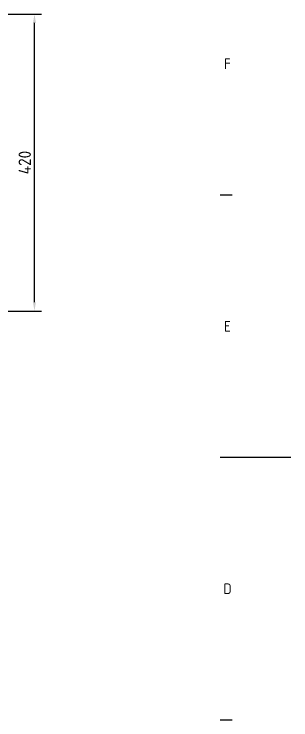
# Model space of a CAD drawing. Header units: millimetres. Extents: x 0 to 4205, y 0 to 2970.
# Drawn here: x 3813 to 4205, y 1114 to 2112 of the extents above; entities that cross this region are included whole.
import ezdxf

# ---------------------------------------------------------------- set-up
doc = ezdxf.new("R2010")
doc.units = ezdxf.units.MM
doc.header["$LTSCALE"] = 5
doc.layers.get('0').update_dxf_attribs({"color": 3, "lineweight": 25})
doc.layers.add('경계(ISO)', color=7, linetype='Continuous', lineweight=25)
doc.layers.add('치수(ISO)', color=2, linetype='Continuous', lineweight=25)
doc.styles.add('문자 텍스트_PSTEK_POSCO', font='isocp.shx')
doc.styles.add('치수 텍스트_PSTEK_POSCO', font='isocp.shx')
doc.dimstyles.new('치수_PSTEK_POSCO', dxfattribs={"dimscale": 5, "dimtxt": 3.5, "dimasz": 2.5, "dimexe": 2, "dimexo": 2.5, "dimgap": 1, "dimtad": 1, "dimrnd": 1e-08, "dimdsep": 46, "dimtxsty": '치수 텍스트_PSTEK_POSCO', "dimcen": 0.09, "dimdle": 10, "dimclrd": 7, "dimclre": 7, "dimclrt": 2, "dimadec": 1, "dimazin": 2, "dimtfac": 1, "dimtmove": 0, "dimatfit": 3, "dimfxl": 0, "dimtolj": 1, "dimlwd": -1, "dimlwe": -1, "dimarcsym": 0})

# ---------------------------------------------------------------- blocks, each defined once
blk = doc.blocks.new('경계 Default Border')
at = {"layer": '경계(ISO)'}
for p, q in [((821, 371.25), (824.4, 371.25)), ((821, 222.75), (824.4, 222.75))]:
    blk.add_line(p, q, dxfattribs=at)
at = {"layer": '경계(ISO)', "flags": 128}
blk.add_lwpolyline([(841, 297), (821, 297)], dxfattribs=at)
at = {"layer": '경계(ISO)', "color": 2, "char_height": 3, "attachment_point": 7, "style": '문자 텍스트_PSTEK_POSCO'}
for s, insert in [('F', (822.04, 406.87)), ('E', (822.04, 332.6)), ('D', (821.88, 258.35))]:
    blk.add_mtext(s, dxfattribs=dict(at, insert=insert))
blk = doc.blocks.new('*D44')
at = {"layer": 'Defpoints', "color": 0}
for p in [(3664.14, 2112.12), (3841.73, 2112.12), (3664.14, 1692.12)]:
    blk.add_point(p, dxfattribs=at)
at = {"layer": '치수(ISO)', "color": 7}
for p, q in [((3676.64, 2112.12), (3851.73, 2112.12)), ((3841.73, 1704.62), (3841.73, 2099.62)), ((3676.64, 1692.12), (3851.73, 1692.12))]:
    blk.add_line(p, q, dxfattribs=at)
for points in [[(3839.65, 2099.62), (3843.81, 2099.62), (3841.73, 2112.12)], [(3839.65, 1704.62), (3843.81, 1704.62), (3841.73, 1692.12)]]:
    blk.add_solid(points, dxfattribs=at)
at = {"layer": '치수(ISO)', "color": 2, "insert": (3827.98, 1885.49), "char_height": 17.5, "attachment_point": 4, "rotation": 90, "style": '치수 텍스트_PSTEK_POSCO'}
blk.add_mtext('\\A1;420', dxfattribs=at)

msp = doc.modelspace()

# ---------------------------------------------------------------- block references
at = {"xscale": 5, "yscale": 5, "zscale": 5}
msp.add_blockref('경계 Default Border', (0, 0), dxfattribs=at)

# ---------------------------------------------------------------- dimensions: what is measured, and where the dimension line sits
at = {"layer": '치수(ISO)', "color": 7}
dim = msp.add_linear_dim(base=(3841.73, 2112.119), p1=(3664.143, 1692.119), p2=(3664.143, 2112.119), angle=90, dimstyle='치수_PSTEK_POSCO', override={"dimdec": 2, "dimtp": 0, "dimtm": 0, "dimtdec": 2, "dimtofl": 0, "dimatfit": 1}, dxfattribs=at)
dim.commit()
dim.dimension.update_dxf_attribs({"geometry": '*D44', "text_midpoint": (3841.73, 1902.119), "dimtype": 160})

doc.saveas('drawing.dxf')
